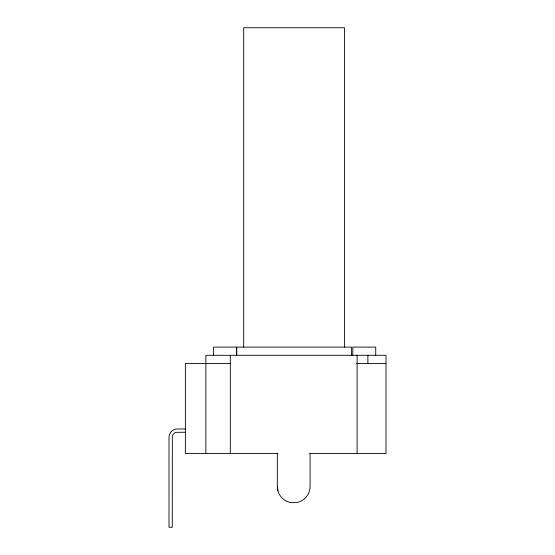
<?xml version="1.0" encoding="UTF-8"?>
<svg xmlns="http://www.w3.org/2000/svg" width="555" height="555" viewBox="0 0 555 555"><rect width="100%" height="100%" fill="white"/><g stroke="black" fill="none" stroke-linecap="round" stroke-linejoin="round"><path stroke-width="0.83" d="M230.977 363.476L185.377 363.476L185.377 453.553L278 453.553M356.608 363.476L385.996 363.476M185.377 428.987L177.191 428.987A8.186 8.186 0 0 0 169.004 437.173L169.004 527.25L172.279 527.25L172.327 436.535A4.905 4.905 0 0 1 176.552 432.31L185.377 432.262M309.662 453.553L385.996 453.553L385.996 355.29L205.85 355.29L205.85 453.553M277.327 453.553L277.327 486.478L277.888 490.717M375.728 355.29L375.728 347.104L352.8 347.104L352.8 355.29M367.875 355.29L367.875 363.476M357.101 355.29L357.101 453.553M351.433 355.29L351.433 347.104L236.791 347.104L236.791 355.29M344.523 347.104L344.523 27.75L243.7 27.75L243.7 347.104M310.078 453.553L310.078 486.478A16.379 16.379 0 0 1 297.945 502.296L292.429 502.684L289.467 502.296A16.379 16.379 0 0 1 277.327 486.478M236.527 355.29L236.527 347.104L213.599 347.104L213.599 355.29M230.304 355.29L230.304 453.553"/></g></svg>
